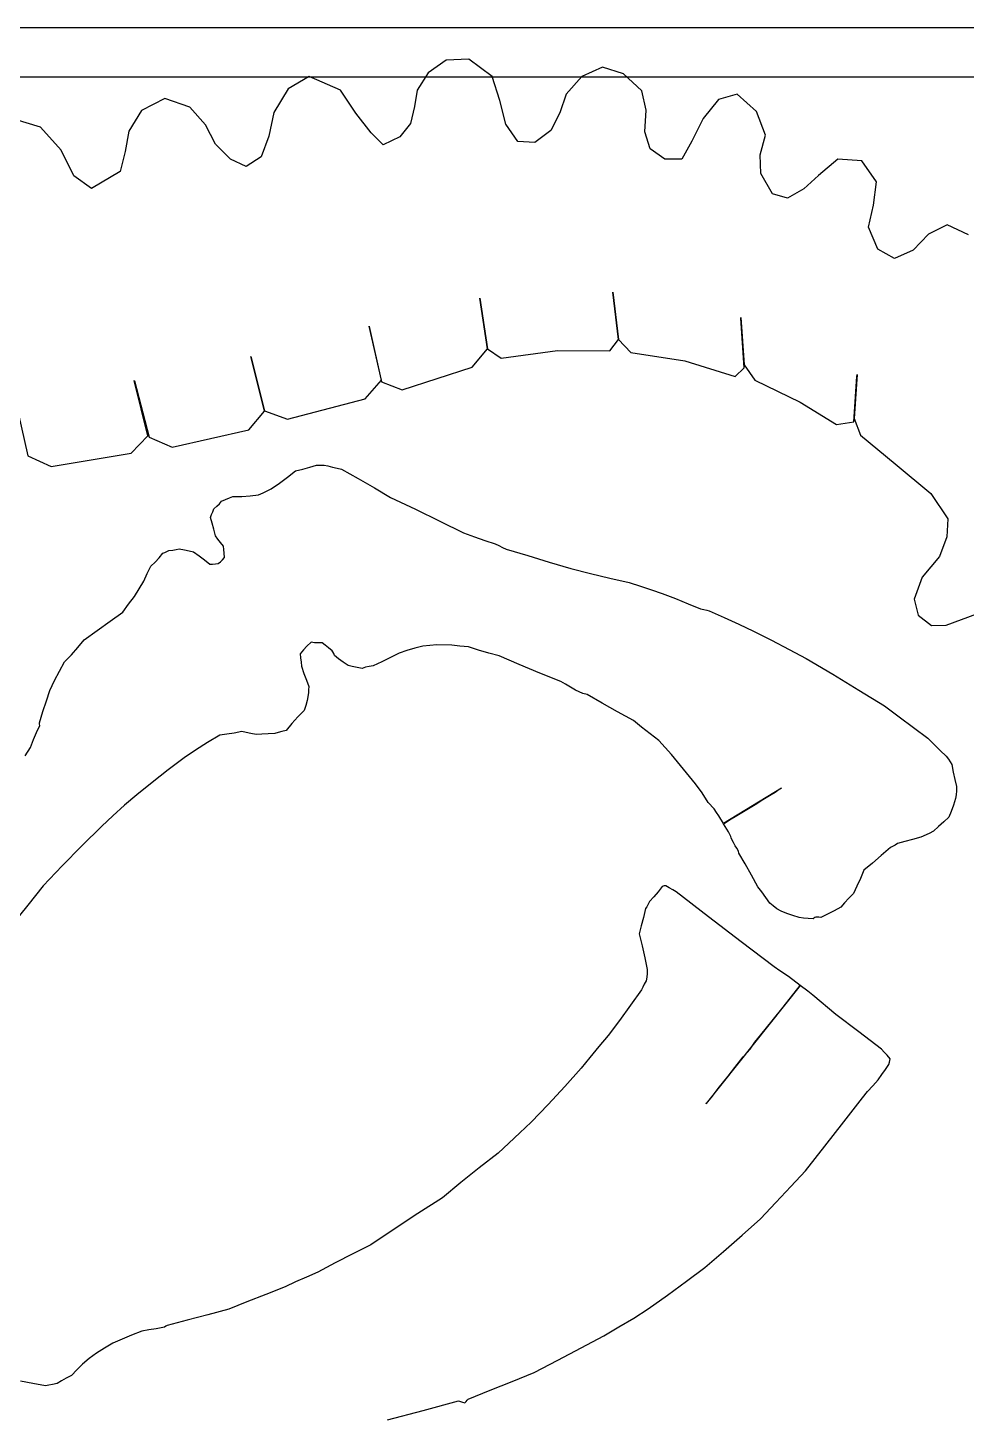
# Model space of a CAD drawing. Extents: x 0 to 192, y -79 to 48.
# Drawn here: x 114.96 to 133.99, y 19.83 to 48.02 of the extents above; entities that cross this region are included whole.
import ezdxf

# ---------------------------------------------------------------- set-up
doc = ezdxf.new("R2010")
doc.units = 0
doc.layers.add('1', color=7, linetype='CONTINUOUS')

msp = doc.modelspace()

# ---------------------------------------------------------------- linework, layer by layer
at = {"layer": '1', "color": 1, "linetype": 'CONTINUOUS'}
for p, q in [((191.9829, 48.0166), (95.9829, 48.0166)), ((123.44495, 47.3589), (123.078967, 47.101517)), ((123.902467, 47.3818), (123.44495, 47.3589)), ((124.377117, 47.03285), (123.902467, 47.3818)), ((123.078967, 47.101517), (122.855933, 46.75255)), ((126.618867, 47.22165), (126.195667, 47.027133)), ((127.042033, 47.084367), (126.618867, 47.22165)), ((127.413767, 46.7411), (127.042033, 47.084367)), ((190.9829, 47.0166), (96.9829, 47.0166)), ((120.665667, 47.03285), (120.242483, 46.781117)), ((121.300433, 46.752533), (120.665667, 47.03285)), ((124.537217, 46.5409), (124.377117, 47.03285)), ((126.195667, 47.027133), (125.881133, 46.672483)), ((117.743417, 46.58095), (117.26875, 46.340633)), ((118.246675, 46.409325), (117.743417, 46.58095)), ((120.242483, 46.781117), (119.950783, 46.300617)), ((121.614933, 46.283467), (121.300433, 46.752533)), ((122.855933, 46.75255), (122.804467, 46.42075)), ((124.657283, 46.066067), (124.537217, 46.5409)), ((125.881133, 46.672483), (125.749567, 46.2949)), ((127.49955, 46.34635), (127.413767, 46.7411)), ((128.969233, 46.56375), (128.660433, 46.180467)), ((129.34665, 46.672433), (128.969233, 46.56375)), ((129.741267, 46.317767), (129.34665, 46.672433)), ((117.26875, 46.340633), (117.0114, 45.923033)), ((118.5669, 46.0489), (118.246675, 46.409325)), ((119.950783, 46.300617), (119.84785, 45.820117)), ((121.923767, 45.888733), (121.614933, 46.283467)), ((122.804467, 46.42075), (122.724417, 46.0775)), ((125.749567, 46.2949), (125.5666, 45.934483)), ((127.476683, 45.905883), (127.49955, 46.34635)), ((129.918567, 45.837267), (129.741267, 46.317767)), ((115.22145, 46.003133), (114.706767, 46.157617)), ((115.638883, 45.534067), (115.22145, 46.003133)), ((118.767025, 45.659925), (118.5669, 46.0489)), ((122.724417, 46.0775), (122.507083, 45.808667)), ((124.897483, 45.711433), (124.657283, 46.066067)), ((128.660433, 46.180467), (128.42595, 45.717117)), ((117.0114, 45.923033), (116.937067, 45.5112)), ((119.070167, 45.350983), (118.767025, 45.659925)), ((119.84785, 45.820117), (119.693483, 45.402517)), ((122.16965, 45.642767), (121.923767, 45.888733)), ((122.507083, 45.808667), (122.16965, 45.642767)), ((125.246367, 45.68855), (124.897483, 45.711433)), ((125.5666, 45.934483), (125.246367, 45.68855)), ((127.585317, 45.562667), (127.476683, 45.905883)), ((128.42595, 45.717117), (128.225767, 45.351)), ((129.815617, 45.442533), (129.918567, 45.837267)), ((115.896233, 45.019217), (115.638883, 45.534067)), ((116.937067, 45.5112), (116.834117, 45.105033)), ((119.693483, 45.402517), (119.390417, 45.202267)), ((127.87695, 45.3567), (127.585317, 45.562667)), ((129.82705, 45.064983), (129.815617, 45.442533)), ((116.834117, 45.105033), (116.2508, 44.761817)), ((119.390417, 45.202267), (119.070167, 45.350983)), ((128.225767, 45.351), (127.87695, 45.3567)), ((131.388283, 45.356717), (130.999367, 45.024917)), ((131.874383, 45.3224), (131.388283, 45.356717)), ((132.171733, 44.893333), (131.874383, 45.3224)), ((116.2508, 44.761817), (115.896233, 45.019217)), ((130.061517, 44.653083), (129.82705, 45.064983)), ((130.999367, 45.024917), (130.696267, 44.750317)), ((132.1088, 44.418533), (132.171733, 44.893333)), ((130.370317, 44.561567), (130.061517, 44.653083)), ((130.696267, 44.750317), (130.370317, 44.561567)), ((132.011617, 43.97805), (132.1088, 44.418533)), ((132.20035, 43.531867), (132.011617, 43.97805)), ((133.607133, 44.023833), (133.229667, 43.835033)), ((134.041717, 43.823633), (133.607133, 44.023833)), ((133.229667, 43.835033), (132.915133, 43.508983)), ((132.537733, 43.343067), (132.20035, 43.531867)), ((132.915133, 43.508983), (132.537733, 43.343067)), ((126.9391, 41.695567), (126.8247, 42.656633)), ((126.8247, 42.656633), (126.8247, 42.656633)), ((126.8247, 42.656633), (126.9391, 41.695567)), ((124.285567, 41.506817), (124.125433, 42.536483)), ((124.125433, 42.536483), (124.125433, 42.536483)), ((124.125433, 42.536483), (124.285567, 41.512533)), ((129.42105, 42.1303), (129.42105, 42.14175)), ((129.42105, 42.14175), (129.48965, 41.186467)), ((129.48965, 41.1235), (129.42105, 42.1303)), ((122.135383, 40.871783), (121.883717, 41.970117)), ((121.883717, 41.970117), (121.883717, 41.9644)), ((121.883717, 41.9644), (122.135383, 40.8432)), ((123.97105, 41.134983), (124.285567, 41.506817)), ((124.285567, 41.512533), (124.560067, 41.318033)), ((124.560067, 41.318033), (125.703817, 41.4725)), ((125.703817, 41.4725), (126.761817, 41.46675)), ((126.761817, 41.46675), (126.9391, 41.695567)), ((126.9391, 41.695567), (127.190733, 41.432417)), ((127.190733, 41.432417), (128.283017, 41.266517)), ((119.762083, 40.248267), (119.487617, 41.352317)), ((119.487617, 41.352317), (119.487617, 41.352317)), ((119.487617, 41.352317), (119.762083, 40.253983)), ((128.283017, 41.266517), (129.30665, 40.946167)), ((129.48965, 41.186467), (129.70695, 40.87755)), ((117.394567, 39.7449), (117.120033, 40.8661)), ((117.120033, 40.8661), (117.12575, 40.860367)), ((121.8037, 40.494233), (122.135383, 40.871783)), ((122.55285, 40.677317), (123.97105, 41.134983)), ((129.30665, 40.946167), (129.48965, 41.1235)), ((129.70695, 40.87755), (130.625883, 40.4314)), ((131.71245, 40.030983), (131.777117, 40.951883)), ((131.782833, 40.986183), (131.71995, 40.0995)), ((131.777117, 40.951883), (131.782833, 40.986183)), ((117.12575, 40.860367), (117.42315, 39.716233)), ((122.135383, 40.8432), (122.55285, 40.677317)), ((114.706783, 40.482783), (114.9641, 39.338717)), ((120.2253, 40.082367), (121.8037, 40.494233)), ((130.625883, 40.4314), (131.358317, 39.973983)), ((119.441833, 39.865), (119.762083, 40.248267)), ((119.762083, 40.253983), (120.2253, 40.082367)), ((131.358317, 39.973983), (131.71245, 40.030983)), ((131.71995, 40.0995), (131.845767, 39.756283)), ((117.057167, 39.39595), (117.394567, 39.7449)), ((117.886367, 39.516017), (119.441833, 39.865)), ((131.845767, 39.756283), (132.549167, 39.178567)), ((117.42315, 39.716233), (117.886367, 39.516017)), ((114.9641, 39.338717), (115.433033, 39.12135)), ((115.433033, 39.12135), (117.057167, 39.39595)), ((132.549167, 39.178567), (133.27545, 38.577917)), ((120.0685, 38.7878), (120.2309, 38.9116)), ((120.2309, 38.9116), (120.3893, 39.0389)), ((120.3893, 39.0389), (120.5376, 39.0709)), ((120.5376, 39.0709), (120.68, 39.1077)), ((120.68, 39.1077), (120.8176, 39.1486)), ((120.8176, 39.1486), (120.8982, 39.1519)), ((120.8982, 39.1519), (120.9733, 39.1486)), ((120.9733, 39.1486), (121.0444, 39.1408)), ((121.0444, 39.1408), (121.1421, 39.1118)), ((121.1421, 39.1118), (121.2331, 39.0874)), ((121.2331, 39.0874), (121.3201, 39.0671)), ((121.3201, 39.0671), (121.6578, 38.8813)), ((119.7328, 38.5929), (119.818, 38.6333)), ((119.818, 38.6333), (119.8997, 38.669)), ((119.8997, 38.669), (120.0685, 38.7878)), ((121.6578, 38.8813), (121.9905, 38.6896)), ((121.9905, 38.6896), (122.3193, 38.4937)), ((118.7962, 38.3183), (118.8479, 38.371)), ((118.8479, 38.371), (118.8899, 38.4216)), ((118.8899, 38.4216), (118.9716, 38.4574)), ((118.9716, 38.4574), (119.0494, 38.4884)), ((119.0494, 38.4884), (119.1219, 38.5134)), ((119.1219, 38.5134), (119.3009, 38.5197)), ((119.3009, 38.5197), (119.4738, 38.5314)), ((119.4738, 38.5314), (119.6422, 38.5468)), ((119.6422, 38.5468), (119.7328, 38.5929)), ((122.3193, 38.4937), (122.8222, 38.2565)), ((133.27545, 38.577917), (133.618567, 38.06305)), ((118.6658, 38.09), (118.6887, 38.1489)), ((118.7001, 37.9755), (118.6658, 38.09)), ((118.6887, 38.1489), (118.7114, 38.2074)), ((118.7114, 38.2074), (118.7346, 38.2661)), ((118.7346, 38.2661), (118.7962, 38.3183)), ((122.8222, 38.2565), (123.3157, 38.0186)), ((133.618567, 38.06305), (133.5957, 37.696933)), ((118.7337, 37.8517), (118.7001, 37.9755)), ((118.7703, 37.7178), (118.7337, 37.8517)), ((123.3157, 38.0186), (123.7989, 37.7801)), ((123.7989, 37.7801), (124.018, 37.7009)), ((118.8183, 37.6515), (118.7703, 37.7178)), ((118.8715, 37.5816), (118.8183, 37.6515)), ((118.9309, 37.5063), (118.8715, 37.5816)), ((118.9368, 37.4419), (118.9309, 37.5063)), ((124.018, 37.7009), (124.2327, 37.6258)), ((124.2327, 37.6258), (124.4415, 37.5556)), ((124.4415, 37.5556), (124.5151, 37.5201)), ((124.5151, 37.5201), (124.5891, 37.4838)), ((124.5891, 37.4838), (124.6631, 37.4483)), ((133.5957, 37.696933), (133.4527, 37.3022)), ((117.5417, 37.1857), (117.623, 37.2739)), ((117.623, 37.2739), (117.6995, 37.3656)), ((117.6995, 37.3656), (117.7401, 37.3835)), ((117.7401, 37.3835), (117.7807, 37.4019)), ((117.7807, 37.4019), (117.8217, 37.4187)), ((117.8217, 37.4187), (117.9016, 37.4306)), ((117.9016, 37.4306), (117.9708, 37.4429)), ((117.9708, 37.4429), (118.0308, 37.4525)), ((118.0308, 37.4525), (118.1371, 37.4341)), ((118.1371, 37.4341), (118.2323, 37.414)), ((118.2323, 37.414), (118.3191, 37.3939)), ((118.3191, 37.3939), (118.4349, 37.3153)), ((118.4349, 37.3153), (118.5459, 37.2307)), ((118.5459, 37.2307), (118.653, 37.1417)), ((118.8701, 37.1936), (118.9129, 37.2356)), ((118.9129, 37.2356), (118.9513, 37.2816)), ((118.9433, 37.366), (118.9368, 37.4419)), ((118.9513, 37.2816), (118.9433, 37.366)), ((124.6631, 37.4483), (125.0993, 37.3186)), ((125.0993, 37.3186), (125.5354, 37.1881)), ((133.4527, 37.3022), (133.098167, 36.878867)), ((117.3125, 36.7988), (117.3834, 36.9549)), ((117.3834, 36.9549), (117.4548, 37.1029)), ((117.4548, 37.1029), (117.5417, 37.1857)), ((118.653, 37.1417), (118.7094, 37.1463)), ((118.7094, 37.1463), (118.7651, 37.1519)), ((118.7651, 37.1519), (118.8214, 37.1568)), ((118.8214, 37.1568), (118.8701, 37.1936)), ((125.5354, 37.1881), (125.9712, 37.0589)), ((125.9712, 37.0589), (126.3723, 36.9579)), ((126.3723, 36.9579), (126.7668, 36.8622)), ((117.1247, 36.4889), (117.3125, 36.7988)), ((126.7668, 36.8622), (127.1569, 36.7706)), ((127.1569, 36.7706), (127.3853, 36.7022)), ((127.3853, 36.7022), (127.6084, 36.6276)), ((133.098167, 36.878867), (132.938017, 36.4384)), ((117.0052, 36.3367), (117.1247, 36.4889)), ((127.6084, 36.6276), (127.8276, 36.5489)), ((127.8276, 36.5489), (128.0972, 36.4461)), ((128.0972, 36.4461), (128.3555, 36.3426)), ((132.938017, 36.4384), (133.018067, 36.112333)), ((116.6327, 35.9915), (116.8887, 36.1747)), ((116.8887, 36.1747), (117.0052, 36.3367)), ((128.3555, 36.3426), (128.6055, 36.2381)), ((128.6055, 36.2381), (128.6734, 36.2259)), ((128.6734, 36.2259), (128.731, 36.2109)), ((128.731, 36.2109), (128.779, 36.1969)), ((128.779, 36.1969), (129.0837, 36.0654)), ((133.018067, 36.112333), (133.286883, 35.90065)), ((133.584233, 35.906367), (134.207583, 36.140917)), ((116.106, 35.6087), (116.3712, 35.8021)), ((116.3712, 35.8021), (116.6327, 35.9915)), ((129.0837, 36.0654), (129.3835, 35.9272)), ((129.3835, 35.9272), (129.6791, 35.7845)), ((133.286883, 35.90065), (133.584233, 35.906367)), ((115.9784, 35.4557), (116.106, 35.6087)), ((120.7059, 35.5609), (120.6226, 35.4824)), ((120.7774, 35.5534), (120.7059, 35.5609)), ((120.8526, 35.5503), (120.7774, 35.5534)), ((120.9329, 35.5531), (120.8526, 35.5503)), ((120.9939, 35.5021), (120.9329, 35.5531)), ((123.2559, 35.5102), (123.1159, 35.4972)), ((123.5578, 35.4996), (123.2559, 35.5102)), ((129.6791, 35.7845), (130.0449, 35.6012)), ((130.0449, 35.6012), (130.4015, 35.4157)), ((115.7083, 35.1622), (115.8467, 35.3063)), ((115.8467, 35.3063), (115.9784, 35.4557)), ((120.5505, 35.4053), (120.4867, 35.3286)), ((120.4867, 35.3286), (120.4945, 35.2442)), ((120.4945, 35.2442), (120.5022, 35.1605)), ((120.6226, 35.4824), (120.5505, 35.4053)), ((121.0598, 35.4472), (120.9939, 35.5021)), ((121.1319, 35.3873), (121.0598, 35.4472)), ((121.1478, 35.3662), (121.1319, 35.3873)), ((121.165, 35.3341), (121.1478, 35.3662)), ((121.183, 35.2932), (121.165, 35.3341)), ((121.2641, 35.2258), (121.183, 35.2932)), ((122.3178, 35.255), (122.1418, 35.1684)), ((122.4934, 35.3419), (122.3178, 35.255)), ((122.6485, 35.3941), (122.4934, 35.3419)), ((122.8098, 35.4413), (122.6485, 35.3941)), ((122.9754, 35.4847), (122.8098, 35.4413)), ((123.1159, 35.4972), (122.9754, 35.4847)), ((123.725, 35.4823), (123.5578, 35.4996)), ((123.8958, 35.4697), (123.725, 35.4823)), ((124.0999, 35.4037), (123.8958, 35.4697)), ((124.3079, 35.3416), (124.0999, 35.4037)), ((124.5209, 35.286), (124.3079, 35.3416)), ((124.9269, 35.1109), (124.5209, 35.286)), ((130.4015, 35.4157), (130.7477, 35.2312)), ((130.7477, 35.2312), (131.2856, 34.9124)), ((115.5062, 34.7861), (115.6075, 34.9792)), ((115.6075, 34.9792), (115.7083, 35.1622)), ((120.5022, 35.1605), (120.5099, 35.0763)), ((120.5099, 35.0763), (120.5611, 34.9299)), ((121.3547, 35.1574), (121.2641, 35.2258)), ((121.4558, 35.0921), (121.3547, 35.1574)), ((121.5423, 35.0713), (121.4558, 35.0921)), ((121.6376, 35.0519), (121.5423, 35.0713)), ((121.744, 35.0331), (121.6376, 35.0519)), ((121.8128, 35.0537), (121.744, 35.0331)), ((121.8862, 35.0702), (121.8128, 35.0537)), ((121.9657, 35.0818), (121.8862, 35.0702)), ((122.1418, 35.1684), (121.9657, 35.0818)), ((125.3443, 34.937), (124.9269, 35.1109)), ((115.4076, 34.5831), (115.5062, 34.7861)), ((120.5611, 34.9299), (120.6104, 34.7928)), ((120.6104, 34.7928), (120.6603, 34.6658)), ((120.6603, 34.6658), (120.6562, 34.599)), ((125.7705, 34.7635), (125.3443, 34.937)), ((125.8639, 34.7113), (125.7705, 34.7635)), ((125.9643, 34.6538), (125.8639, 34.7113)), ((131.2856, 34.9124), (131.8154, 34.5928)), ((115.3373, 34.375), (115.4076, 34.5831)), ((120.625, 34.3844), (120.5965, 34.2783)), ((120.6474, 34.4948), (120.625, 34.3844)), ((120.6533, 34.5423), (120.6474, 34.4948)), ((120.6562, 34.599), (120.6533, 34.5423)), ((126.0685, 34.5929), (125.9643, 34.6538)), ((126.1425, 34.5573), (126.0685, 34.5929)), ((126.2201, 34.5261), (126.1425, 34.5573)), ((126.3033, 34.501), (126.2201, 34.5261)), ((126.6061, 34.3263), (126.3033, 34.501)), ((131.8154, 34.5928), (132.3339, 34.2726)), ((115.1986, 33.9281), (115.2667, 34.1564)), ((115.2667, 34.1564), (115.3373, 34.375)), ((120.5632, 34.1763), (120.4382, 34.0473)), ((120.5965, 34.2783), (120.5632, 34.1763)), ((126.9192, 34.1512), (126.6061, 34.3263)), ((127.2415, 33.9784), (126.9192, 34.1512)), ((132.3339, 34.2726), (132.6327, 34.0493)), ((115.141, 33.7349), (115.2034, 33.8718)), ((115.1994, 33.9196), (115.1986, 33.9281)), ((115.2011, 33.9), (115.1994, 33.9196)), ((115.2034, 33.8718), (115.2011, 33.9)), ((120.3186, 33.9136), (120.2037, 33.7758)), ((120.4382, 34.0473), (120.3186, 33.9136)), ((127.4098, 33.8382), (127.2415, 33.9784)), ((127.5824, 33.7029), (127.4098, 33.8382)), ((132.6327, 34.0493), (132.9255, 33.8316)), ((132.9255, 33.8316), (133.2138, 33.6174)), ((115.0176, 33.4307), (115.0784, 33.5876)), ((115.0784, 33.5876), (115.141, 33.7349)), ((118.855, 33.6814), (118.605, 33.527)), ((118.9993, 33.6986), (118.855, 33.6814)), ((119.1485, 33.722), (118.9993, 33.6986)), ((119.301, 33.7501), (119.1485, 33.722)), ((119.388, 33.7298), (119.301, 33.7501)), ((119.4833, 33.7102), (119.388, 33.7298)), ((119.5895, 33.6916), (119.4833, 33.7102)), ((119.7064, 33.6979), (119.5895, 33.6916)), ((119.8326, 33.7039), (119.7064, 33.6979)), ((119.9695, 33.7122), (119.8326, 33.7039)), ((120.0381, 33.7325), (119.9695, 33.7122)), ((120.1155, 33.7536), (120.0381, 33.7325)), ((120.2037, 33.7758), (120.1155, 33.7536)), ((127.7592, 33.5735), (127.5824, 33.7029)), ((128.012, 33.2848), (127.7592, 33.5735)), ((133.2138, 33.6174), (133.339, 33.4875)), ((114.9098, 33.2612), (115.0176, 33.4307)), ((118.3643, 33.3721), (118.1333, 33.2198)), ((118.605, 33.527), (118.3643, 33.3721)), ((128.2605, 32.9922), (128.012, 33.2848)), ((133.339, 33.4875), (133.463, 33.3657)), ((133.463, 33.3657), (133.5859, 33.255)), ((118.1333, 33.2198), (117.8066, 32.9737)), ((128.504, 32.6938), (128.2605, 32.9922)), ((133.5859, 33.255), (133.6296, 33.1929)), ((133.6296, 33.1929), (133.6677, 33.1356)), ((133.6677, 33.1356), (133.7009, 33.0819)), ((133.7009, 33.0819), (133.7289, 32.9288)), ((117.4859, 32.7223), (117.1697, 32.4674)), ((117.8066, 32.9737), (117.4859, 32.7223)), ((128.6339, 32.5074), (128.504, 32.6938)), ((133.7289, 32.9288), (133.7609, 32.7806)), ((133.7609, 32.7806), (133.7979, 32.6383)), ((117.1697, 32.4674), (116.9246, 32.2569)), ((128.7606, 32.3167), (128.6339, 32.5074)), ((130.2437, 32.6052), (129.0673, 31.8848)), ((129.8353, 32.3548), (129.9352, 32.4165)), ((129.9352, 32.4165), (130.0335, 32.475)), ((130.0335, 32.475), (130.1176, 32.5265)), ((130.1176, 32.5265), (130.1748, 32.5625)), ((130.1748, 32.5625), (130.2437, 32.6052)), ((130.2437, 32.6052), (130.2437, 32.6052)), ((130.2437, 32.6052), (130.2437, 32.6052)), ((130.2437, 32.6052), (130.2437, 32.6052)), ((130.2437, 32.6052), (130.2437, 32.6052)), ((130.2437, 32.6052), (130.2437, 32.6052)), ((130.2437, 32.6052), (130.2437, 32.6052)), ((130.2437, 32.6052), (130.2437, 32.6052)), ((130.2437, 32.6052), (130.2437, 32.6052)), ((133.7851, 32.4676), (133.7773, 32.3963)), ((133.7919, 32.5473), (133.7851, 32.4676)), ((133.7979, 32.6383), (133.7919, 32.5473)), ((116.9246, 32.2569), (116.6891, 32.0461)), ((128.8794, 32.1888), (128.7606, 32.3167)), ((128.9248, 32.1096), (128.8794, 32.1888)), ((129.4069, 32.0925), (129.7451, 32.2968)), ((129.7451, 32.2968), (129.8353, 32.3548)), ((133.688, 32.1335), (133.6425, 32.0163)), ((133.7333, 32.2592), (133.688, 32.1335)), ((133.7773, 32.3963), (133.7333, 32.2592)), ((116.6891, 32.0461), (116.4638, 31.8372)), ((128.9761, 32.0407), (128.9248, 32.1096)), ((129.0673, 31.8848), (128.9761, 32.0407)), ((129.0673, 31.8848), (129.0673, 31.8848)), ((129.0673, 31.8848), (129.0673, 31.8848)), ((129.0685, 31.884), (129.2267, 31.981)), ((129.1734, 31.7218), (129.0685, 31.884)), ((129.2267, 31.981), (129.3061, 32.0305)), ((129.3061, 32.0305), (129.4069, 32.0925)), ((133.5377, 31.9219), (133.433, 31.8276)), ((133.6425, 32.0163), (133.5377, 31.9219)), ((116.4638, 31.8372), (116.0563, 31.4323)), ((129.2197, 31.623), (129.1734, 31.7218)), ((129.2286, 31.5983), (129.2197, 31.623)), ((129.2472, 31.5529), (129.2286, 31.5983)), ((132.9054, 31.5672), (132.748, 31.5246)), ((133.071, 31.6104), (132.9054, 31.5672)), ((133.2383, 31.6866), (133.071, 31.6104)), ((133.3288, 31.7331), (133.2383, 31.6866)), ((133.433, 31.8276), (133.3288, 31.7331)), ((116.0563, 31.4323), (115.6606, 31.0288)), ((129.2732, 31.5026), (129.2472, 31.5529)), ((129.3093, 31.4346), (129.2732, 31.5026)), ((129.3416, 31.3855), (129.3093, 31.4346)), ((129.372, 31.3295), (129.3416, 31.3855)), ((129.3815, 31.2887), (129.372, 31.3295)), ((129.5104, 31.0698), (129.3815, 31.2887)), ((132.4541, 31.3986), (132.2705, 31.2407)), ((132.4987, 31.4213), (132.4541, 31.3986)), ((132.5485, 31.4501), (132.4987, 31.4213)), ((132.6019, 31.4828), (132.5485, 31.4501)), ((132.748, 31.5246), (132.6019, 31.4828)), ((115.6606, 31.0288), (115.273, 30.6258)), ((129.6385, 30.8412), (129.5104, 31.0698)), ((132.0908, 31.0873), (131.9163, 30.9397)), ((132.2705, 31.2407), (132.0908, 31.0873)), ((129.7694, 30.6028), (129.6385, 30.8412)), ((131.8466, 30.7722), (131.7759, 30.6159)), ((131.9163, 30.9397), (131.8466, 30.7722)), ((115.273, 30.6258), (114.9649, 30.2345)), ((127.7421, 30.5002), (127.6549, 30.3991)), ((127.8279, 30.6109), (127.7421, 30.5002)), ((127.8458, 30.6213), (127.8279, 30.6109)), ((127.8698, 30.6263), (127.8458, 30.6213)), ((127.8976, 30.6269), (127.8698, 30.6263)), ((127.9694, 30.5868), (127.8976, 30.6269)), ((128.041, 30.5465), (127.9694, 30.5868)), ((128.1122, 30.5062), (128.041, 30.5465)), ((128.7647, 29.9985), (128.1122, 30.5062)), ((129.8491, 30.5027), (129.7694, 30.6028)), ((129.9296, 30.3912), (129.8491, 30.5027)), ((131.7045, 30.4681), (131.6086, 30.3744)), ((131.7759, 30.6159), (131.7045, 30.4681)), ((114.9649, 30.2345), (114.651, 29.8482)), ((127.4879, 30.1649), (127.4464, 29.9847)), ((127.5152, 30.202), (127.4879, 30.1649)), ((127.5417, 30.2507), (127.5152, 30.202)), ((127.5685, 30.3079), (127.5417, 30.2507)), ((127.6549, 30.3991), (127.5685, 30.3079)), ((130.0116, 30.2713), (129.9296, 30.3912)), ((130.0774, 30.2167), (130.0116, 30.2713)), ((130.1531, 30.161), (130.0774, 30.2167)), ((130.2386, 30.1082), (130.1531, 30.161)), ((131.4473, 30.1901), (131.3119, 30.121)), ((131.5238, 30.2817), (131.4473, 30.1901)), ((131.6086, 30.3744), (131.5238, 30.2817)), ((127.4464, 29.9847), (127.4033, 29.8144)), ((129.4271, 29.4902), (128.7647, 29.9985)), ((130.3559, 30.0624), (130.2386, 30.1082)), ((130.4772, 30.0209), (130.3559, 30.0624)), ((130.6033, 29.986), (130.4772, 30.0209)), ((130.6936, 29.9701), (130.6033, 29.986)), ((130.7891, 29.9603), (130.6936, 29.9701)), ((130.8886, 29.9554), (130.7891, 29.9603)), ((130.9015, 29.9708), (130.8886, 29.9554)), ((130.9189, 29.9821), (130.9015, 29.9708)), ((130.9424, 29.9883), (130.9189, 29.9821)), ((130.97, 29.991), (130.9424, 29.9883)), ((131.003, 29.9899), (130.97, 29.991)), ((131.042, 29.9835), (131.003, 29.9899)), ((131.177, 30.0524), (131.042, 29.9835)), ((131.3119, 30.121), (131.177, 30.0524)), ((127.4033, 29.8144), (127.3615, 29.6542)), ((127.3615, 29.6542), (127.4204, 29.4068)), ((127.4204, 29.4068), (127.4733, 29.1643)), ((130.0991, 28.9834), (129.4271, 29.4902)), ((127.4733, 29.1643), (127.5225, 28.9258)), ((127.5126, 28.7706), (127.5002, 28.7001)), ((127.5205, 28.8457), (127.5126, 28.7706)), ((127.5225, 28.9258), (127.5205, 28.8457)), ((130.2148, 28.8985), (130.0991, 28.9834)), ((130.3848, 28.7884), (130.2148, 28.8985)), ((130.6272, 28.602), (130.3848, 28.7884)), ((127.4068, 28.5141), (127.1861, 28.2025)), ((127.4335, 28.5713), (127.4068, 28.5141)), ((127.4641, 28.6324), (127.4335, 28.5713)), ((127.5002, 28.7001), (127.4641, 28.6324)), ((130.6272, 28.602), (128.7163, 26.2134)), ((130.2515, 28.1288), (130.6272, 28.602)), ((130.7825, 28.4882), (130.6272, 28.602)), ((130.6272, 28.602), (130.6272, 28.602)), ((130.6272, 28.602), (130.6272, 28.602)), ((130.6272, 28.602), (130.6272, 28.602)), ((130.6272, 28.602), (130.6272, 28.602)), ((130.6272, 28.602), (130.6272, 28.602)), ((130.8801, 28.4101), (130.7825, 28.4882)), ((127.1861, 28.2025), (126.9594, 27.8958)), ((131.3511, 28.0179), (130.8801, 28.4101)), ((130.8801, 28.4101), (130.8801, 28.4101)), ((130.8801, 28.4101), (130.8801, 28.4101)), ((130.8801, 28.4101), (130.8801, 28.4101)), ((130.8801, 28.4101), (130.8801, 28.4101)), ((129.9175, 27.7119), (130.2515, 28.1288)), ((131.8117, 27.6645), (131.3511, 28.0179)), ((126.9594, 27.8958), (126.7281, 27.5941)), ((129.7078, 27.4565), (129.9175, 27.7119)), ((132.2725, 27.3108), (131.8117, 27.6645)), ((126.5416, 27.3674), (126.36, 27.147)), ((126.7281, 27.5941), (126.5416, 27.3674)), ((129.6074, 27.3154), (129.7078, 27.4565)), ((126.36, 27.147), (126.1829, 26.9307)), ((129.3027, 26.9409), (129.4687, 27.1587)), ((129.4687, 27.1587), (129.6074, 27.3154)), ((132.3302, 27.2562), (132.2725, 27.3108)), ((132.3885, 27.193), (132.3302, 27.2562)), ((132.4468, 27.1183), (132.3885, 27.193)), ((132.4349, 27.0477), (132.4468, 27.1183)), ((126.1829, 26.9307), (125.851, 26.5596)), ((129.1662, 26.7654), (129.3027, 26.9409)), ((132.205, 26.6893), (132.2824, 26.7997)), ((132.2824, 26.7997), (132.3541, 26.9047)), ((132.3541, 26.9047), (132.4217, 27.005)), ((132.4217, 27.005), (132.4349, 27.0477)), ((125.851, 26.5596), (125.5132, 26.1933)), ((128.8236, 26.3343), (128.9608, 26.5171)), ((128.9608, 26.5171), (129.1662, 26.7654)), ((131.9904, 26.4532), (132.0956, 26.5735)), ((132.0956, 26.5735), (132.205, 26.6893)), ((128.7108, 26.2076), (128.8236, 26.3343)), ((128.7216, 26.2193), (128.7108, 26.2076)), ((128.7163, 26.2134), (128.7216, 26.2193)), ((128.7216, 26.2193), (128.7216, 26.2193)), ((131.5106, 25.8387), (131.8912, 26.3281)), ((131.8912, 26.3281), (131.9904, 26.4532)), ((125.5132, 26.1933), (125.1712, 25.8317)), ((128.7108, 26.2076), (128.7108, 26.2076)), ((128.7108, 26.2076), (128.7108, 26.2076)), ((128.7108, 26.2076), (128.7108, 26.2076)), ((128.7108, 26.2076), (128.7108, 26.2076)), ((128.7108, 26.2076), (128.7108, 26.2076)), ((125.1712, 25.8317), (124.9417, 25.6184)), ((131.125, 25.3447), (131.5106, 25.8387)), ((124.7177, 25.4111), (124.4981, 25.2074)), ((124.9417, 25.6184), (124.7177, 25.4111)), ((124.4981, 25.2074), (124.1157, 24.911)), ((130.7349, 24.8454), (131.125, 25.3447)), ((124.1157, 24.911), (123.7398, 24.6089)), ((130.4337, 24.527), (130.7349, 24.8454)), ((123.7398, 24.6089), (123.368, 24.3027)), ((130.1285, 24.2045), (130.4337, 24.527)), ((123.368, 24.3027), (122.8736, 23.9835)), ((122.8736, 23.9835), (122.3894, 23.6656)), ((129.8177, 23.8758), (130.1285, 24.2045)), ((129.4469, 23.5418), (129.8177, 23.8758)), ((122.3894, 23.6656), (121.9153, 23.3467)), ((129.0713, 23.2113), (129.4469, 23.5418)), ((121.5535, 23.1678), (121.197, 22.9846)), ((121.9153, 23.3467), (121.5535, 23.1678)), ((128.6899, 22.8868), (129.0713, 23.2113)), ((121.197, 22.9846), (120.8458, 22.7958)), ((128.3171, 22.6085), (128.6899, 22.8868)), ((120.3907, 22.5958), (120.1776, 22.4955)), ((120.6135, 22.6951), (120.3907, 22.5958)), ((120.8458, 22.7958), (120.6135, 22.6951)), ((127.9361, 22.3306), (128.3171, 22.6085)), ((119.7875, 22.3438), (119.4058, 22.1922)), ((120.1776, 22.4955), (119.7875, 22.3438)), ((127.5439, 22.0517), (127.9361, 22.3306)), ((119.0353, 22.0413), (118.6099, 21.9306)), ((119.4058, 22.1922), (119.0353, 22.0413)), ((127.2492, 21.8647), (127.5439, 22.0517)), ((117.7905, 21.7109), (117.7575, 21.6961)), ((118.196, 21.8207), (117.7905, 21.7109)), ((118.6099, 21.9306), (118.196, 21.8207)), ((126.9483, 21.683), (127.2492, 21.8647)), ((116.8726, 21.4361), (116.6874, 21.3562)), ((117.0674, 21.5175), (116.8726, 21.4361)), ((117.2724, 21.5981), (117.0674, 21.5175)), ((117.4165, 21.6261), (117.2724, 21.5981)), ((117.5666, 21.6484), (117.4165, 21.6261)), ((117.7349, 21.6811), (117.5666, 21.6484)), ((117.7575, 21.6961), (117.7349, 21.6811)), ((126.181, 21.2571), (126.6434, 21.5054)), ((126.6434, 21.5054), (126.9483, 21.683)), ((116.355, 21.15), (116.2029, 21.0471)), ((116.5152, 21.2531), (116.355, 21.15)), ((116.6874, 21.3562), (116.5152, 21.2531)), ((125.7088, 21.0103), (126.181, 21.2571)), ((116.0737, 20.9307), (115.9558, 20.815)), ((116.2029, 21.0471), (116.0737, 20.9307)), ((125.227, 20.762), (125.7088, 21.0103)), ((115.0617, 20.5366), (114.8153, 20.5859)), ((115.6421, 20.5907), (115.5551, 20.536)), ((115.7393, 20.644), (115.6421, 20.5907)), ((115.8463, 20.6993), (115.7393, 20.644)), ((115.9558, 20.815), (115.8463, 20.6993)), ((124.3354, 20.399), (124.7813, 20.5809)), ((124.7813, 20.5809), (125.227, 20.762)), ((115.3171, 20.487), (115.0617, 20.5366)), ((115.387, 20.5035), (115.3171, 20.487)), ((115.4655, 20.5192), (115.387, 20.5035)), ((115.5551, 20.536), (115.4655, 20.5192)), ((123.8897, 20.2179), (124.3354, 20.399)), ((122.9772, 19.9925), (123.6934, 20.1842)), ((123.6934, 20.1842), (123.736, 20.1711)), ((123.736, 20.1711), (123.7786, 20.1583)), ((123.7786, 20.1583), (123.8211, 20.1454)), ((123.8211, 20.1454), (123.8486, 20.1747)), ((123.8486, 20.1747), (123.8718, 20.1989)), ((123.8718, 20.1989), (123.8897, 20.2179)), ((122.2587, 19.7977), (122.9772, 19.9925))]:
    msp.add_line(p, q, dxfattribs=at)

doc.saveas('drawing.dxf')
